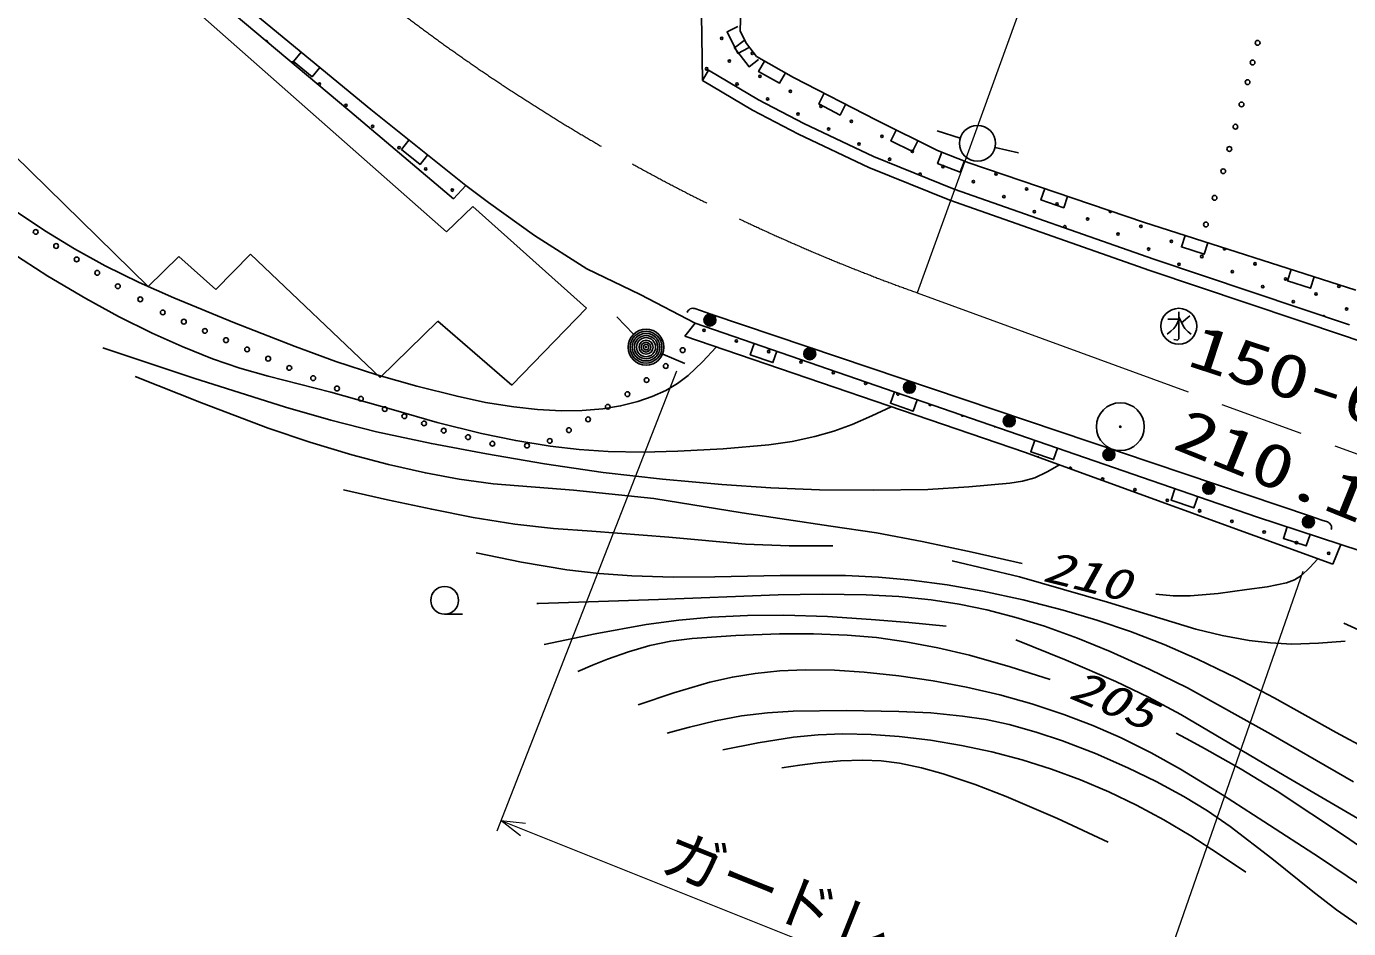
# Model space of a CAD drawing. Units: millimetres, scale not verified. Extents: x 40000 to 680000, y 20000 to 380000.
# Drawn here: x 315915 to 370902, y 242314 to 279827 of the extents above; entities that cross this region are included whole.
import ezdxf
from ezdxf.enums import TextEntityAlignment as Align

# ---------------------------------------------------------------- set-up
doc = ezdxf.new("R2010")
doc.units = ezdxf.units.MM
doc.header["$LTSCALE"] = 1000
doc.linetypes.add('CHAIN', pattern=[18.5, 12, -1.5, 3.5, -1.5])
for name, color, linetype, lineweight in [('M-BGD', 7, 'Continuous', 25), ('M-BGD-HTXT', 7, 'Continuous', 13), ('M-BMK', 2, 'CHAIN', 13), ('M-BMK-SRVR', 3, 'Continuous', 25)]:
    doc.layers.add(name, color=color, linetype=linetype, lineweight=lineweight)
doc.styles.add('ＭＳ ゴシック', font='')
doc.styles.add('ＭＳ 明朝', font='')
doc.styles.get('ＭＳ ゴシック').set_extended_font_data('MS Gothic')
doc.styles.get('ＭＳ 明朝').set_extended_font_data('MS Mincho')

# ---------------------------------------------------------------- blocks, each defined once
blk = doc.blocks.new('BUHIN214')
at = {"color": 7, "linetype": 'Continuous', "lineweight": 25}
blk.add_circle((0, 0), 746, dxfattribs=at)
blk = doc.blocks.new('BUHIN215')
at = {"color": 7, "linetype": 'Continuous', "lineweight": 25}
for radius in [746, 660, 574, 484, 398, 292, 202, 116, 22.5]:
    blk.add_circle((0, 0), radius, dxfattribs=at)
blk = doc.blocks.new('BUHIN216')
at = {"color": 7, "linetype": 'Continuous', "lineweight": 25}
blk.add_line((307, -485), (937, -85), dxfattribs=at)
blk.add_circle((0, 0), 574, dxfattribs=at)
blk = doc.blocks.new('BUHIN229')
at = {"color": 7, "linetype": 'Continuous', "lineweight": 25}
blk.add_circle((0, 0), 99.5, dxfattribs=at)
blk = doc.blocks.new('BUHIN230')
at = {"color": 7, "linetype": 'Continuous', "lineweight": 25}
blk.add_circle((0, 0), 99.5, dxfattribs=at)
blk = doc.blocks.new('BUHIN231')
at = {"color": 7, "linetype": 'Continuous', "lineweight": 25}
blk.add_circle((0, 0), 99.5, dxfattribs=at)
blk = doc.blocks.new('BUHIN232')
at = {"color": 7, "linetype": 'Continuous', "lineweight": 25}
blk.add_circle((0, 0), 99.5, dxfattribs=at)
blk = doc.blocks.new('BUHIN233')
at = {"color": 7, "linetype": 'Continuous', "lineweight": 25}
blk.add_circle((0, 0), 99.5, dxfattribs=at)
blk = doc.blocks.new('BUHIN234')
at = {"color": 7, "linetype": 'Continuous', "lineweight": 25}
blk.add_circle((0, 0), 99.5, dxfattribs=at)
blk = doc.blocks.new('BUHIN235')
at = {"color": 7, "linetype": 'Continuous', "lineweight": 25}
blk.add_circle((0, 0), 99.5, dxfattribs=at)
blk = doc.blocks.new('BUHIN238')
at = {"color": 7, "linetype": 'Continuous', "lineweight": 25}
blk.add_circle((0, 0), 99.5, dxfattribs=at)
blk = doc.blocks.new('BUHIN239')
at = {"color": 7, "linetype": 'Continuous', "lineweight": 25}
blk.add_circle((0, 0), 99.5, dxfattribs=at)
blk = doc.blocks.new('BUHIN240')
at = {"color": 7, "linetype": 'Continuous', "lineweight": 25}
blk.add_circle((0, 0), 99.5, dxfattribs=at)
blk = doc.blocks.new('BUHIN289')
at = {"color": 7, "linetype": 'Continuous', "lineweight": 25}
blk.add_circle((0, 0), 99.5, dxfattribs=at)
blk = doc.blocks.new('BUHIN290')
at = {"color": 7, "linetype": 'Continuous', "lineweight": 25}
blk.add_circle((0, 0), 99.5, dxfattribs=at)
blk = doc.blocks.new('BUHIN291')
at = {"color": 7, "linetype": 'Continuous', "lineweight": 25}
blk.add_circle((0, 0), 99.5, dxfattribs=at)
blk = doc.blocks.new('BUHIN325')
at = {"color": 7, "linetype": 'Continuous', "lineweight": 25}
blk.add_lwpolyline([(-484, -127), (-357, -610), (610, -357), (484, 127)], dxfattribs=at)
blk = doc.blocks.new('BUHIN367')
at = {"color": 7, "linetype": 'Continuous', "lineweight": 25}
blk.add_lwpolyline([(-486, -115), (-371, -602), (602, -371), (486, 115)], dxfattribs=at)
blk = doc.blocks.new('BUHIN427')
at = {"color": 7, "linetype": 'Continuous', "lineweight": 25}
for radius in [249, 220, 191, 161, 132, 97.5, 67.5, 38.8, 7.5]:
    blk.add_circle((59, -242), radius, dxfattribs=at)

msp = doc.modelspace()

# ---------------------------------------------------------------- linework, layer by layer
at = {"layer": 'M-BGD'}
for p, q in [((314319, 288126), (333388, 271285)), ((329360, 276297), (322499, 282070)), ((345663, 281690), (345599, 279636)), ((325222, 280509), (330232, 276369)), ((344034, 277574), (343992, 280311)), ((345599, 279636), (345856, 279122)), ((345856, 279122), (346273, 278577)), ((346273, 278577), (347813, 277710)), ((344289, 278005), (344034, 277574)), ((344289, 278005), (346356, 276781)), ((347813, 277710), (351267, 275924)), ((346113, 276344), (344034, 277574)), ((320975, 269017), (312823, 276993)), ((346356, 276781), (348245, 275794)), ((333681, 272665), (329360, 276297)), ((330232, 276369), (334189, 273210)), ((348022, 275346), (346113, 276344)), ((348245, 275794), (351151, 274425)), ((351267, 275924), (353802, 274672)), ((350950, 273967), (348022, 275346)), ((354753, 275188), (353797, 275482)), ((351151, 274425), (354502, 273065)), ((353802, 274672), (355116, 274158)), ((356201, 274798), (357175, 274573)), ((354325, 272598), (350950, 273967)), ((355116, 274158), (362369, 271687)), ((334189, 273210), (333681, 272665)), ((335137, 272505), (334189, 273210)), ((354502, 273065), (362805, 270152)), ((333388, 271285), (334478, 272343)), ((334478, 272343), (339215, 268118)), ((337048, 271129), (335137, 272505)), ((362643, 269679), (354325, 272598)), ((362369, 271687), (371203, 268862)), ((339225, 269754), (337048, 271129)), ((322258, 270267), (320975, 269017)), ((323796, 268889), (322258, 270267)), ((325239, 270363), (323796, 268889)), ((330624, 265234), (325239, 270363)), ((362805, 270152), (370935, 267415)), ((341441, 268684), (339225, 269754)), ((370776, 266941), (362643, 269679)), ((343734, 267489), (341441, 268684)), ((339215, 268118), (336105, 264913)), ((344423, 267854), (343949, 268014)), ((344423, 267854), (369313, 259461)), ((364299, 267787), (363958, 267506)), ((333028, 267574), (330624, 265234)), ((336105, 264913), (333028, 267574)), ((341166, 267032), (340474, 267754)), ((343296, 266941), (343734, 267489)), ((343734, 267489), (367074, 259433)), ((357431, 262118), (343296, 266941)), ((376525, 265010), (370776, 266941)), ((342377, 266201), (343299, 265815)), ((370251, 257460), (357431, 262118)), ((367074, 259433), (370580, 258282)), ((369787, 259301), (369313, 259461)), ((370580, 258282), (370251, 257460)), ((370580, 258282), (373471, 257335)), ((371614, 254602), (370701, 255011))]:
    msp.add_line(p, q, dxfattribs=at)
for points in [[(345504, 279826), (345057, 279603), (345504, 278708), (345951, 278932)], [(345761, 279247), (345363, 278943), (345971, 278149), (346368, 278452)], [(327341, 278757), (327023, 278372), (327794, 277735), (328112, 278120)], [(346607, 278389), (346362, 277953), (347234, 277463), (347479, 277898)], [(349096, 277047), (348866, 276603), (349754, 276143), (349984, 276587)], [(352086, 275519), (351864, 275071), (352761, 274628), (352982, 275076)], [(331820, 275102), (331508, 274711), (332289, 274087), (332601, 274478)], [(353993, 274597), (353811, 274131), (354743, 273767), (354925, 274233)], [(358269, 273084), (358108, 272611), (359055, 272288), (359216, 272761)], [(344599, 266497), (344037, 265880), (343432, 265306), (342989, 264975), (342510, 264693), (341946, 264435), (341343, 264227), (340629, 264050), (339890, 263930), (339028, 263855), (338172, 263842), (337173, 263893), (336182, 264004), (335011, 264195), (333828, 264449), (332149, 264867), (330493, 265342), (328788, 265899), (327097, 266515), (324565, 267496), (322052, 268535), (320610, 269176), (319186, 269876), (317919, 270577), (316673, 271337), (315315, 272238)], [(315270, 270436), (316809, 269448), (318380, 268511), (319742, 267765), (321142, 267068), (322386, 266512), (323651, 266012), (324795, 265621), (325964, 265285), (328575, 264616), (331180, 263887), (333004, 263364), (334845, 262899), (336267, 262607), (337700, 262374), (338902, 262231), (340116, 262147), (341561, 262125), (343010, 262164), (344898, 262269), (346796, 262434), (347759, 262574), (348705, 262773), (349489, 262997), (350254, 263279), (351069, 263634), (351877, 264013)], [(343395, 267937), (343415, 267979), (343445, 268023), (343487, 268062), (343525, 268083), (343573, 268101), (343624, 268108), (343669, 268105), (343712, 268094), (343949, 268014)], [(363842, 267964), (363842, 266842), (363815, 266809), (363782, 266786), (363635, 266812)], [(363384, 267652), (363842, 267652), (363782, 267499), (363722, 267379), (363636, 267262), (363516, 267154), (363354, 267037)], [(363842, 267757), (364022, 267371), (364089, 267270), (364232, 267131), (364356, 267037)], [(319098, 266460), (322877, 265200), (326689, 263994), (328573, 263453), (330481, 262967), (332757, 262483), (335046, 262057), (337465, 261640), (339904, 261281), (342367, 260999), (344835, 260777), (346868, 260640), (348902, 260562), (351147, 260540), (353402, 260578), (355103, 260676), (356813, 260834), (357337, 260916), (357851, 261059), (358372, 261300), (358875, 261594)], [(320443, 265266), (323194, 264170), (325974, 263128), (327705, 262539), (329455, 262007), (330974, 261605), (332507, 261262), (333914, 261007), (335329, 260811), (338668, 260537), (342008, 260203), (345685, 259598), (349373, 259052), (351269, 258764), (353165, 258415), (355248, 257971), (357334, 257491)], [(349456, 258228), (347635, 258233), (345817, 258298), (342628, 258596), (339427, 258835), (337832, 258951), (336234, 259128), (334497, 259408), (332770, 259747), (330933, 260142), (329101, 260554)], [(368352, 259013), (368196, 258538), (369146, 258227), (369302, 258702)], [(369787, 259301), (370024, 259221), (370070, 259200), (370108, 259174), (370143, 259136), (370169, 259096), (370187, 259046), (370195, 258998), (370191, 258946), (370181, 258904)], [(334622, 257931), (336506, 257553), (338397, 257235), (339735, 257078), (341090, 256980), (342809, 256927), (344540, 256933), (347258, 256996), (349983, 256999), (351349, 256932), (352723, 256805), (354210, 256603), (355690, 256341), (357366, 255978), (359027, 255557), (360439, 255142), (361840, 254667), (363235, 254122), (364617, 253517), (366227, 252740), (367812, 251907), (370381, 250465), (372971, 249080)], [(370758, 254267), (369653, 254175), (368548, 254143), (367660, 254191), (366766, 254299), (365649, 254505), (364546, 254770), (360883, 255884), (357211, 256938), (355822, 257274), (354420, 257599)], [(362893, 256225), (363608, 256156), (364319, 256147), (365481, 256250), (366673, 256417), (367513, 256523), (368325, 256687), (368650, 256817), (368945, 257001), (369296, 257322), (369620, 257690)], [(371106, 248422), (367667, 250399), (364199, 252322), (362611, 253101), (360985, 253832), (359631, 254386), (358256, 254884), (357071, 255254), (355862, 255567), (354706, 255803), (353539, 255979), (352194, 256117), (350834, 256195), (349012, 256221), (347182, 256186), (342200, 256003), (337209, 255832), (337179, 255831), (337139, 255830)], [(337453, 254133), (339569, 254574), (341692, 254955), (343046, 255138), (344408, 255262), (345905, 255332), (347417, 255342), (349230, 255286), (351048, 255171), (352609, 255036), (354168, 254886)], [(358493, 252669), (356829, 253202), (355134, 253682), (353815, 253991), (352485, 254241), (351266, 254411), (350043, 254521), (348648, 254573), (347239, 254565), (345424, 254501), (343601, 254376), (342720, 254259), (341843, 254082), (340956, 253826), (340084, 253511), (339461, 253261), (338841, 253002)], [(357059, 254320), (359157, 253481), (361229, 252587), (362587, 251932), (363928, 251218), (368220, 248677), (372528, 246172)], [(341354, 251619), (342839, 252117), (344336, 252554), (345277, 252770), (346230, 252927), (347254, 253029), (348296, 253072), (349523, 253056), (350759, 252980), (352199, 252830), (353626, 252620), (355011, 252357), (356393, 252033), (357731, 251653), (359061, 251213), (360265, 250756), (361445, 250244), (362695, 249618), (363918, 248938), (365660, 247878), (367381, 246760), (369696, 245268), (371993, 243717)], [(371400, 242400), (370397, 243097), (369419, 243851), (367713, 245232), (365974, 246563), (365029, 247210), (364049, 247808), (362905, 248428), (361722, 249000), (360377, 249588), (359012, 250119), (357910, 250487), (356793, 250796), (355827, 251003), (354843, 251151), (353533, 251278), (352203, 251346), (350004, 251381), (347808, 251355), (346733, 251289), (345656, 251162), (344571, 250957), (343486, 250690), (343022, 250566), (342559, 250439)], [(344884, 249747), (346346, 250041), (347815, 250274), (348838, 250370), (349876, 250406), (351047, 250382), (352217, 250297), (353513, 250142), (354799, 249928), (356064, 249657), (357323, 249326), (358546, 248941), (359749, 248500), (360928, 248003), (362082, 247451), (363226, 246837), (364348, 246166), (365494, 245422), (366626, 244655)], [(373617, 244178), (370779, 246139), (367932, 248033), (366436, 248945), (364907, 249807), (364328, 250123), (363739, 250441)], [(360908, 245913), (358801, 246885), (356662, 247805), (355369, 248305), (354038, 248753), (353135, 249000), (352224, 249187), (351465, 249285), (350702, 249322), (349769, 249293), (348832, 249204), (348084, 249104), (347335, 248993)]]:
    msp.add_lwpolyline(points, dxfattribs=at)
for centre, radius in [((344832, 279332), 49.8), ((345153, 278385), 49.8), ((346100, 278706), 49.8), ((344206, 278064), 49.8), ((346421, 277758), 49.8), ((328100, 277431), 49.8), ((345474, 277437), 49.8), ((347689, 277132), 49.8), ((329205, 276549), 49.8), ((346742, 276811), 49.8), ((348010, 276185), 49.8), ((348958, 276506), 49.8), ((330311, 275667), 49.8), ((349278, 275559), 49.8), ((350226, 275880), 49.8), ((350547, 274933), 49.8), ((351494, 275254), 49.8), ((331416, 274784), 49.8), ((352762, 274628), 49.8), ((332521, 273902), 49.8), ((351815, 274307), 49.8), ((354030, 274002), 49.8), ((355298, 273376), 49.8), ((356245, 273697), 49.8), ((333626, 273020), 49.8), ((356566, 272749), 49.8), ((357513, 273070), 49.8), ((358781, 272444), 49.8), ((357834, 272123), 49.8), ((360049, 271818), 49.8), ((361317, 271192), 49.8), ((362264, 271513), 49.8), ((362585, 270566), 49.8), ((363532, 270887), 49.8), ((363853, 269940), 49.8), ((364800, 270261), 49.8), ((367015, 269956), 49.8), ((366068, 269635), 49.8), ((367336, 269008), 49.8), ((368284, 269329), 49.8), ((370499, 269024), 49.8), ((368605, 268382), 49.8), ((369552, 268703), 49.8), ((363842, 267360), 746), ((370820, 268077), 49.8), ((344099, 267192), 49.8), ((345443, 266751), 49.8), ((343207, 266366), 99.5), ((346786, 266310), 49.8), ((348130, 265869), 49.8), ((349474, 265428), 49.8), ((350817, 264987), 49.8), ((336733, 262397), 99.5), ((337680, 262592), 99.5), ((360675, 261007), 49.8), ((362018, 260566), 49.8), ((363362, 260125), 49.8), ((364706, 259684), 49.8), ((366049, 259243), 49.8), ((367393, 258802), 49.8), ((368737, 258361), 49.8), ((370080, 257920), 49.8)]:
    msp.add_circle(centre, radius, dxfattribs=at)
for centre, start, end in [((325890, 279196), 338.9864, 120.8612), ((326995, 278313), 295.9918, 163.8558), ((353083, 273681), 290.699, 205.1316), ((360996, 272139), 143.9508, 358.4136), ((359102, 271497), 280.4399, 220.891), ((365747, 270582), 133.8182, 10.7177), ((369873, 267756), 0.0215, 142.7694), ((352161, 264546), 119.7493, 22.1662), ((353505, 264105), 147.8806, 354.0348), ((354848, 263664), 172.862, 329.0535), ((356192, 263222), 200.6613, 301.2542), ((357987, 261889), 10.9198, 129.145), ((359331, 261448), 317.8136, 182.2512)]:
    msp.add_arc(centre, 49.8, start, end, dxfattribs=at)
at = {"layer": 'M-BGD-HTXT'}
for p, q in [((361580, 292508), (352959, 268754)), ((342951, 265492), (335473, 246370)), ((369000, 257156), (361585, 235884)), ((335644, 246807), (361758, 236381))]:
    msp.add_line(p, q, dxfattribs=at)
msp.add_lwpolyline([(336466, 246169), (335644, 246807), (336678, 246701)], dxfattribs=at)
at = {"layer": 'M-BMK'}
msp.add_line((352959, 268754), (371749, 261875), dxfattribs=at)
msp.add_arc((379882, 344035), 79951, 231.32263, 250.32056, dxfattribs=at)
at = {"layer": 'M-BMK-SRVR'}
for radius in [995, 30]:
    msp.add_circle((361409, 263182), radius, dxfattribs=at)

# ---------------------------------------------------------------- block references
at = {"layer": 'M-BGD', "rotation": 327.61039}
for name, p in [('BUHIN289', (367120, 279147)), ('BUHIN289', (366911, 278328)), ('BUHIN289', (366702, 277510)), ('BUHIN290', (366450, 276584)), ('BUHIN214', (355470, 274967)), ('BUHIN290', (366197, 275658)), ('BUHIN290', (365944, 274732)), ('BUHIN290', (365691, 273806)), ('BUHIN291', (365330, 272699)), ('BUHIN291', (364969, 271591)), ('BUHIN229', (316301, 271282)), ('BUHIN325', (364577, 270981)), ('BUHIN229', (317148, 270698)), ('BUHIN230', (318004, 270140)), ('BUHIN230', (318860, 269582)), ('BUHIN325', (368994, 269568)), ('BUHIN230', (319716, 269025)), ('BUHIN231', (320650, 268480)), ('BUHIN231', (321584, 267935)), ('BUHIN427', (344423, 267854)), ('BUHIN232', (322461, 267550)), ('BUHIN232', (323339, 267166)), ('BUHIN215', (341685, 266490)), ('BUHIN232', (324216, 266781)), ('BUHIN367', (346652, 266482)), ('BUHIN232', (325093, 266397)), ('BUHIN232', (325970, 266013)), ('BUHIN427', (348571, 266455)), ('BUHIN232', (326848, 265628)), ('BUHIN240', (342506, 265705)), ('BUHIN233', (327840, 265200)), ('BUHIN240', (341708, 265121)), ('BUHIN427', (352720, 265056)), ('BUHIN233', (328832, 264772)), ('BUHIN239', (340910, 264537)), ('BUHIN367', (352487, 264468)), ('BUHIN233', (329825, 264344)), ('BUHIN233', (330817, 263915)), ('BUHIN239', (340093, 264012)), ('BUHIN234', (331634, 263617)), ('BUHIN234', (332452, 263319)), ('BUHIN238', (339276, 263487)), ('BUHIN427', (356868, 263658)), ('BUHIN234', (333269, 263020)), ('BUHIN235', (334281, 262748)), ('BUHIN238', (338478, 263039)), ('BUHIN235', (335293, 262475)), ('BUHIN367', (358322, 262454)), ('BUHIN427', (361016, 262259)), ('BUHIN367', (364156, 260440)), ('BUHIN427', (365165, 260860)), ('BUHIN427', (369313, 259461)), ('BUHIN216', (333310, 255962))]:
    msp.add_blockref(name, p, dxfattribs=at)

# ---------------------------------------------------------------- texts
at = {"layer": 'M-BGD-HTXT', "style": 'ＭＳ ゴシック', "width": 1.35}
for s, rotation, p in [('150-6-0-1', 341.8, (363959, 265222)), ('210.17', 338, (363318, 261789))]:
    msp.add_text(s, height=1833, rotation=rotation, dxfattribs=at).set_placement(p, align=Align.BOTTOM_LEFT)
at = {"layer": 'M-BGD-HTXT', "style": 'ＭＳ 明朝', "oblique": 15, "width": 1.35}
for s, rotation, p in [('210', 346, (358031, 256399)), ('205', 337, (359047, 251564))]:
    msp.add_text(s, height=1320, rotation=rotation, dxfattribs=at).set_placement(p, align=Align.BOTTOM_LEFT)
at = {"layer": 'M-BGD-HTXT', "style": 'ＭＳ ゴシック'}
msp.add_text('ガードレール', height=1833, rotation=338.2, dxfattribs=at).set_placement((342001, 244248), align=Align.BOTTOM_LEFT)

doc.saveas('drawing.dxf')
